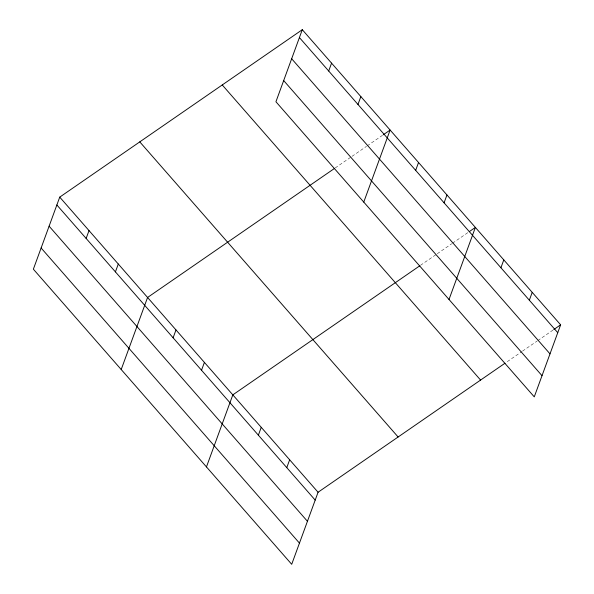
<?xml version="1.0" encoding="UTF-8"?>
<svg xmlns="http://www.w3.org/2000/svg" width="594" height="594" viewBox="0 0 594 594"><rect width="100%" height="100%" fill="white"/><g stroke="black" fill="none" stroke-linecap="round" stroke-linejoin="round"><path stroke-width="0.45" stroke-dasharray="2.97 2.23" d="M335.239 167.931L351.247 156.875M352.012 156.348L366.498 146.354M367.255 145.827L382.506 135.306M420.493 265.318L436.501 254.269M437.266 253.742L451.744 243.74M452.509 243.213L468.518 232.165M507.269 361.657L521.755 351.655M522.512 351.128L536.998 341.134M537.763 340.607L553.007 330.078"/><path stroke-width="0.89" d="M302.294 29.7L275.928 101.752L534.266 396.866L560.632 324.821L302.294 29.7L59.734 197.134L33.368 269.179L291.706 564.3L318.072 492.248L504.982 363.231M86.137 238.439L89.018 230.576M115.414 271.889L118.295 264.026M121.206 369.52L147.572 297.468L334.474 168.451M173.114 337.793L175.987 329.937M201.529 370.255L204.41 362.399M328.69 71.005L331.571 63.15M206.46 466.914L232.826 394.861L419.728 265.845M357.974 104.455L360.848 96.592M258.368 435.187L261.241 427.324M363.758 202.094L390.124 130.041L383.264 134.779M286.783 467.649L289.657 459.786M415.666 170.367L418.54 162.504M444.082 202.829L446.963 194.966M449.012 299.48L475.378 227.428L469.282 231.638M500.92 267.753L503.794 259.89M529.336 300.215L532.209 292.359M553.771 329.559L560.632 324.821M299.413 37.563L557.751 332.677M291.661 58.747L549.999 353.861M283.68 80.569L542.018 375.69M222.245 84.949L480.583 380.071M139.783 141.877L398.121 436.998M59.734 197.134L318.072 492.248M56.861 204.989L315.199 500.111M49.109 226.173L307.447 521.294M41.12 247.995L299.458 543.116"/></g></svg>
